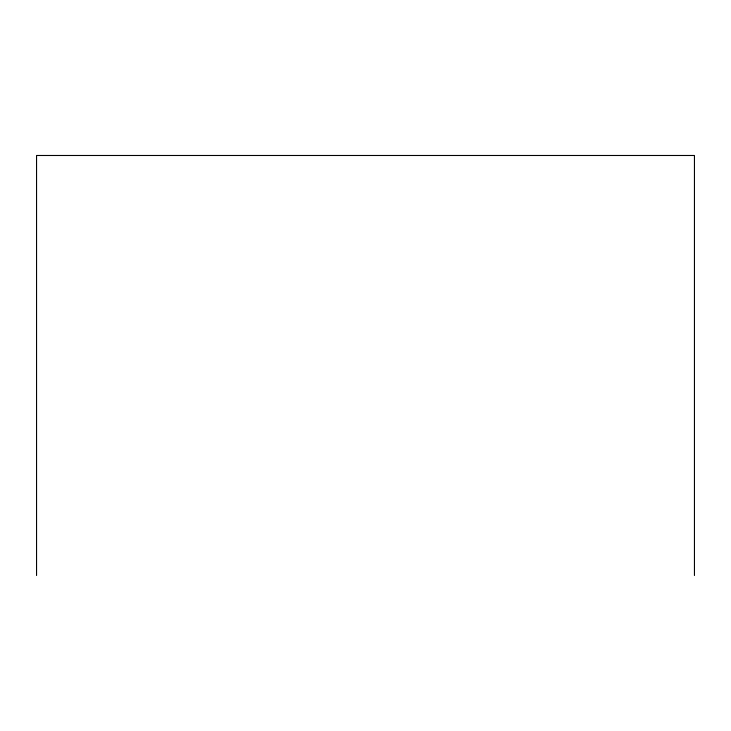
<?xml version="1.0" encoding="UTF-8"?>
<svg xmlns="http://www.w3.org/2000/svg" width="731" height="731" viewBox="0 0 731 731"><rect width="100%" height="100%" fill="white"/><g stroke="black" fill="none" stroke-linecap="round" stroke-linejoin="round"><path stroke-width="1.1" d="M694.45 575.516L694.45 155.484L36.55 155.484L36.55 575.516"/></g></svg>
